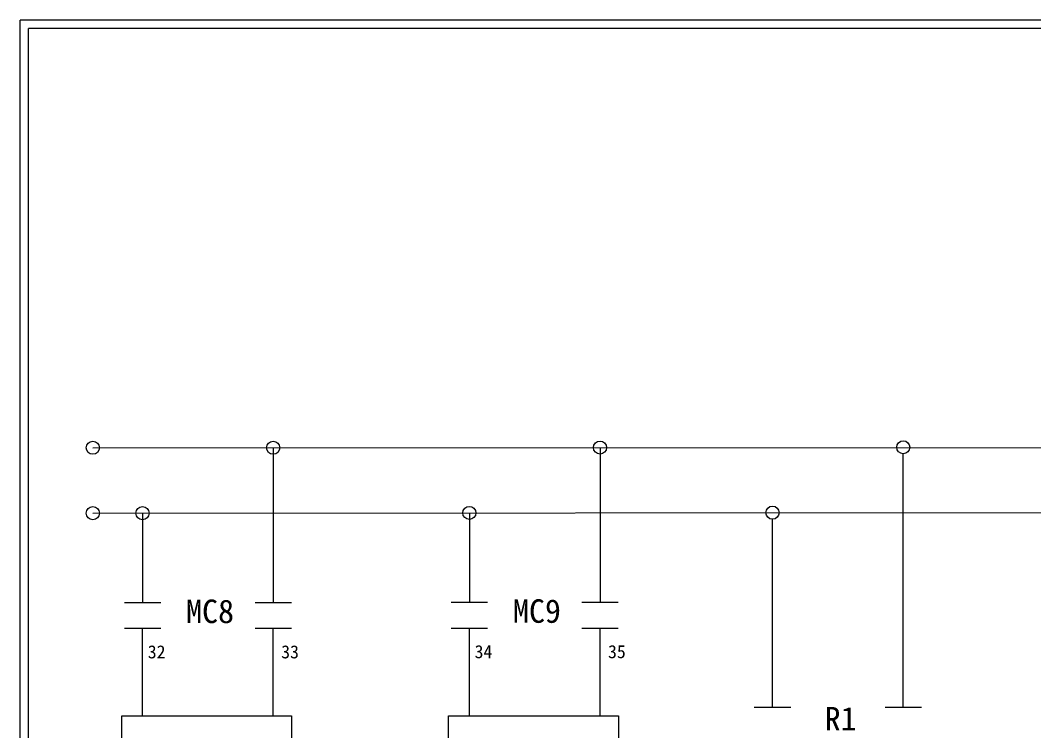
# Model space of a CAD drawing. Extents: x 10 to 297, y 3 to 207.
# Drawn here: x 10 to 165.2, y 98.1 to 207 of the extents above; entities that cross this region are included whole.
import ezdxf

# ---------------------------------------------------------------- set-up
doc = ezdxf.new("R2010")
doc.units = 0
doc.layers.get('0').update_dxf_attribs({"linetype": 'CONTINUOUS'})
doc.layers.add('圖框層', color=7, linetype='CONTINUOUS')
doc.layers.add('標尺寸層', color=3, linetype='CONTINUOUS')
doc.styles.add('STSL', font='kaiu.ttf')

msp = doc.modelspace()

# ---------------------------------------------------------------- linework, layer by layer
for p, q in [((48.69, 141.57), (48.71, 117.92)), ((98.69, 141.6), (98.71, 117.95)), ((145.08, 101.91), (145.08, 140.64)), ((28.7, 131.57), (28.71, 117.92)), ((78.7, 131.6), (78.71, 117.95)), ((125.08, 101.91), (125.08, 130.64)), ((28.65, 113.95), (28.65, 108.09)), ((48.65, 113.95), (48.65, 108.09)), ((78.65, 113.98), (78.65, 108.12)), ((98.65, 113.98), (98.65, 108.12)), ((28.65, 108.09), (28.66, 100.55)), ((48.65, 108.09), (48.66, 100.55)), ((78.65, 108.12), (78.66, 100.58)), ((98.65, 108.12), (98.66, 100.58))]:
    msp.add_line(p, q)
for centre in [(145.08, 141.64), (125.08, 131.64)]:
    msp.add_circle(centre, 1)
at = {"layer": '圖框層', "color": 7}
for p, q in [((297, 206.97), (10, 206.97)), ((10, 3), (10, 206.97)), ((295.75, 205.72), (11.25, 205.72)), ((11.25, 4.25), (11.25, 205.72))]:
    msp.add_line(p, q, dxfattribs=at)
at = {"layer": '標尺寸層', "color": 7}
for p, q in [((21.1, 141.57), (257.97, 141.62)), ((48.69, 141.57), (48.69, 141.57)), ((48.69, 141.57), (48.69, 117.92)), ((48.69, 141.57), (48.69, 141.57)), ((98.69, 141.6), (98.69, 141.61)), ((98.69, 141.61), (98.69, 117.95)), ((98.69, 141.6), (98.69, 141.61)), ((21.1, 131.57), (257.97, 131.73)), ((75.93, 117.95), (81.49, 117.95)), ((95.93, 117.95), (101.49, 117.95)), ((25.92, 117.92), (31.49, 117.92)), ((45.92, 117.92), (51.49, 117.92)), ((25.92, 113.95), (31.49, 113.95)), ((28.65, 113.95), (28.65, 108.09)), ((45.92, 113.95), (51.49, 113.95)), ((75.93, 113.98), (81.49, 113.98)), ((78.65, 113.98), (78.65, 108.12)), ((95.93, 113.98), (101.49, 113.98)), ((122.29, 101.91), (127.86, 101.91)), ((142.29, 101.91), (147.86, 101.91))]:
    msp.add_line(p, q, dxfattribs=at)
for points in [[(25.51, 100.55), (51.5, 100.55), (51.5, 83.17), (25.51, 83.17)], [(75.51, 100.58), (101.51, 100.58), (101.51, 83.21), (75.51, 83.21)]]:
    msp.add_lwpolyline(points, close=True, dxfattribs=at)
for centre in [(21.1, 141.57), (48.69, 141.57), (98.69, 141.6), (21.1, 131.57), (28.7, 131.57), (78.7, 131.6)]:
    msp.add_circle(centre, 1, dxfattribs=at)

# ---------------------------------------------------------------- texts
at = {"layer": '圖框層', "color": 4, "style": 'STSL'}
for s, height, p in [('MC8', 3.6, (35.36, 114.75)), ('MC9', 3.6, (85.37, 114.79)), ('32', 2, (29.5, 109.35)), ('33', 2, (49.91, 109.35)), ('34', 2, (79.5, 109.38)), ('35', 2, (99.91, 109.38)), ('R1', 3.6, (133.05, 98.32))]:
    msp.add_text(s, height=height, dxfattribs=at).set_placement(p)

doc.saveas('drawing.dxf')
